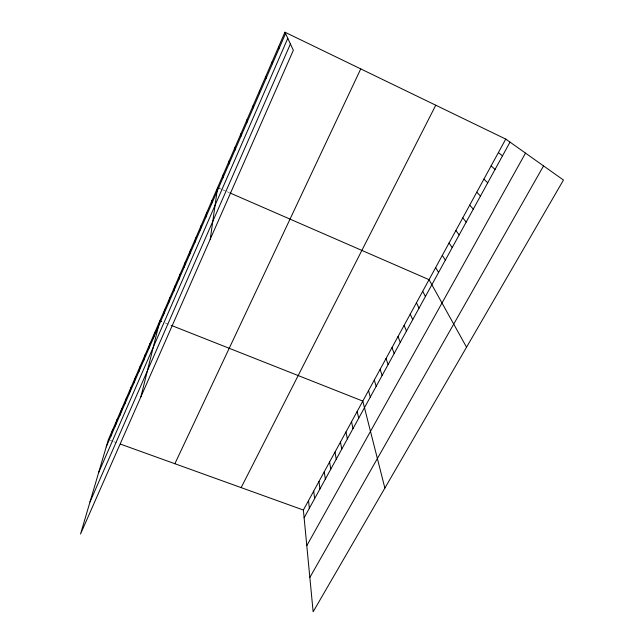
<?xml version="1.0" encoding="UTF-8"?>
<svg xmlns="http://www.w3.org/2000/svg" width="644" height="644" viewBox="0 0 644 644"><rect width="100%" height="100%" fill="white"/><g stroke="black" fill="none" stroke-linecap="round" stroke-linejoin="round"><path stroke-width="0.48" stroke-dasharray="3.22 2.42" d="M110.205 440.424L113.014 441.438M113.948 441.776L116.765 442.79M165.258 323.006L170.676 325.148M219.363 188.33L221.987 189.473M222.864 189.859L226.366 191.381M227.243 191.767L228.99 192.532"/><path stroke-width="0.97" d="M247.087 122.191L247.135 119.422M240.937 136.359L241.098 133.372M234.867 150.358L235.124 147.154M228.862 164.196L229.216 160.783M222.929 177.873L223.379 174.25M210.25 239.182L217.608 187.565L219.363 188.33M211.433 204.365L212.069 200.348M205.871 217.189L206.587 212.995M200.365 229.876L201.17 225.497M194.923 242.426L195.808 237.869M189.537 254.839L190.503 250.105M184.216 267.115L185.263 262.213M178.943 279.255L180.07 274.191M173.735 291.273L174.935 286.049M168.575 303.155L169.847 297.778M163.471 314.916L164.824 309.378M140.907 396.793L159.841 320.865L161.652 321.581M153.433 338.068L154.922 332.232M148.49 349.459L150.044 343.485M143.596 360.737L145.222 354.619M138.758 371.894L140.44 365.639M133.968 382.939L135.715 376.547M129.227 393.87L131.038 387.342M124.534 404.69L126.401 398.032M119.881 415.396L121.821 408.618M115.284 425.998L117.272 419.099M110.728 436.495L112.781 429.476M284.938 32.2L108.329 439.747L80.54 534.021L293.342 50.288L284.938 32.2L505.749 139.088L563.46 180.046L313.137 611.8L303.372 510.04L505.749 139.088M106.228 446.888L285.55 33.52M98.653 472.575L287.788 38.342M89.975 502.022L290.42 43.985M174.87 463.728L360.745 68.9M241.154 487.613L435.763 105.213M304.121 517.808L510.016 142.123M306.794 545.693L525.512 153.119M309.844 577.475L543.544 165.919M120.508 444.135L303.372 510.04M171.578 325.502L362.805 401.099L384.871 488.08M229.868 192.91L429.049 279.673L466.546 347.205M498.384 152.596L502.505 155.832M491.098 165.951L495.075 169.388M483.894 179.153L487.725 182.791M476.769 192.21L480.464 196.034M469.726 205.122L473.292 209.139M462.762 217.889L466.192 222.091M455.871 230.512L459.172 234.899M449.053 243.005L452.233 247.562M442.315 255.362L445.366 260.087M435.65 267.582L438.572 272.476M422.714 291.281L425.41 296.498M416.451 302.777L419.027 308.138M410.244 314.151L412.715 319.657M404.102 325.405L406.469 331.064M398.024 336.546L400.286 342.342M392.003 347.583L394.16 353.516M386.046 358.499L388.107 364.568M380.153 369.31L382.109 375.508M278.45 47.173L278.941 48.751M374.309 380.008L376.168 386.344M368.529 390.61L370.292 397.066M357.138 411.492L358.716 418.189M351.527 421.78L353.009 428.598M272.034 61.969L272.412 63.796M345.965 431.963L347.366 438.902M340.459 442.058L341.771 449.101M335.009 452.048L336.24 459.204M329.607 461.941L330.75 469.21M324.262 471.746L325.325 479.12M318.965 481.454L319.947 488.933M265.698 76.588L265.964 78.657M313.717 491.074L314.618 498.649M308.524 500.597L309.345 508.277M259.443 91.037L259.596 93.348M253.253 105.31L253.301 107.854"/></g></svg>
